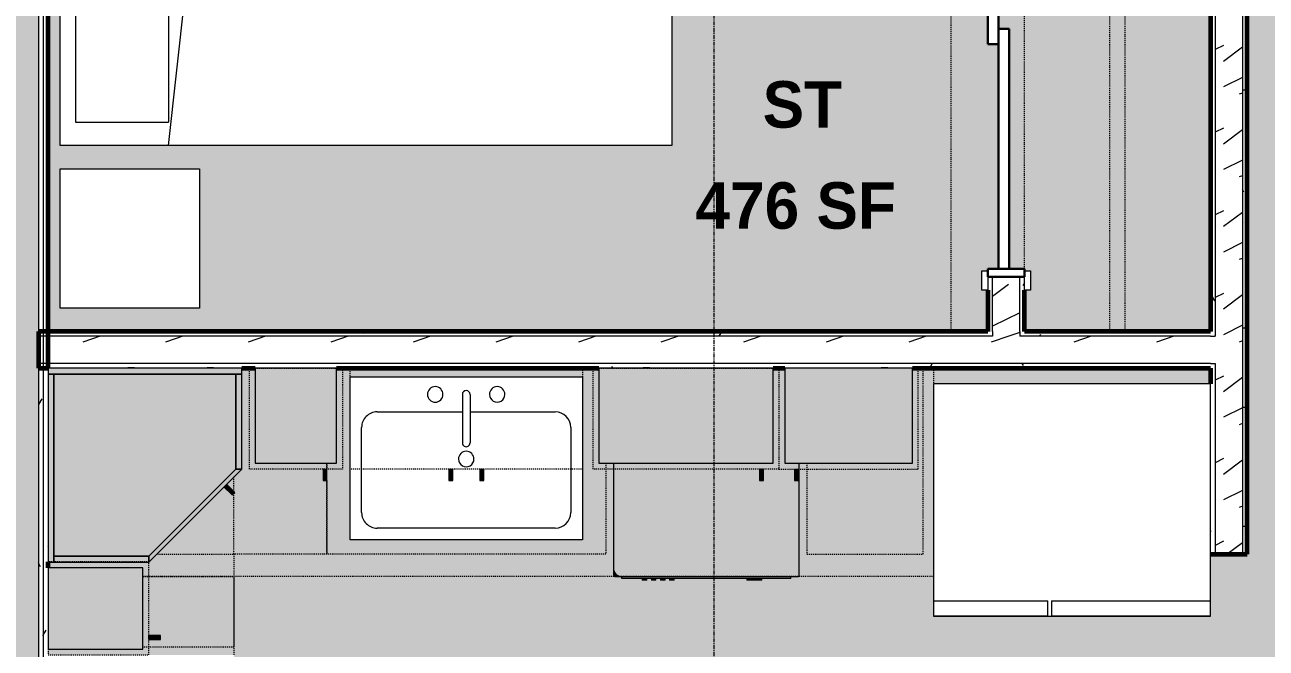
# Model space of a CAD drawing. Header units: inches. Extents: x -4105 to -1989, y 10980 to 12341.
# Drawn here: x -2916.3 to -2756, y 11412.1 to 11492.6 of the extents above; entities that cross this region are included whole.
import ezdxf

# ---------------------------------------------------------------- set-up
doc = ezdxf.new("R2010")
doc.units = ezdxf.units.IN
doc.header["$MEASUREMENT"] = 0
doc.linetypes.add('Dash', pattern=[0.25, 0.125, -0.125])
doc.linetypes.add('Grid Line 1_2_', pattern=[0.875, 0.5, -0.125, 0.125, -0.125])
for name, color, linetype, lineweight in [('0-1', 7, 'Continuous', 5), ('0-2', 250, 'Continuous', 18), ('A-AREA-IDEN', 2, 'Continuous', 9), ('A-AREA-PATT-3', 7, 'Continuous', 9), ('A-DOOR-1', 31, 'Continuous', 9), ('A-DOOR-2', 31, 'Continuous', 30), ('A-DOOR-FRAM', 31, 'Continuous', 30), ('A-WALL', 113, 'Continuous', 18), ('A-WALL-1', 113, 'Continuous', 60), ('A-WALL-PATT-1', 111, 'Continuous', 9), ('I-FURN', 30, 'Continuous', 9), ('I-FURN-HDLN', 30, 'Dash', 9), ('I-WALL-2', 2, 'Continuous', 60), ('P-SANR-FIXT', 6, 'Continuous', 9), ('Q-CASE', 31, 'Continuous', 9), ('Q-CASE-2', 31, 'Dash', 9), ('Q-CASE-HDLN', 31, 'Dash', 9), ('Q-SPCQ', 91, 'Continuous', 9), ('S-GRID-1', 1, 'Grid Line 1_2_', 9)]:
    doc.layers.add(name, color=color, linetype=linetype, lineweight=lineweight)
doc.styles.add('Century Gothic_B_1', font='GOTHICB.TTF', dxfattribs={"height": 6})
pattern_1 = [(0, (0, 0), (20.48, 5.12), [0.845, -14.515, 0.845, -14.515, -81.92]), (0, (0, 0), (20.48, 5.12), [-30.72, 0.845, -29.875, 0.845, -14.515, -35.84]), (0, (0, 0), (20.48, 5.12), [-76.8, 0.845, -9.395, 0.845, -24.755]), (120, (7.68, 2.56), (-14.67405, 15.1762003), [0.845, -14.515, 0.845, -14.515, -81.92]), (120, (7.68, 2.56), (-14.67405, 15.1762003), [-30.72, 0.845, -29.875, 0.845, -14.515, -35.84]), (120, (7.68, 2.56), (-14.67405, 15.1762003), [-76.8, 0.845, -9.395, 0.845, -24.755]), (240, (10.24, 12.8), (-5.80595, -20.2962003), [0.845, -14.515, 0.845, -14.515, -81.92]), (240, (10.24, 12.8), (-5.80595, -20.2962003), [-30.72, 0.845, -29.875, 0.845, -14.515, -35.84]), (240, (10.24, 12.8), (-5.80595, -20.2962003), [-76.8, 0.845, -9.395, 0.845, -24.755])]
pattern_2 = [(216.87, (4.265, 10.662), (31.9871619, 21.32545714), [5.331, -47.981]), (206.565, (10.662, 7.464), (-10.662476, -10.6620098), [11.921, -11.921]), (198.435, (10.662, 2.132), (-21.32449365, -10.6625869), [6.744, -26.974])]

# ---------------------------------------------------------------- blocks, each defined once
blk = doc.blocks.new('FOLDING_SLIDING CLOSET - 60_ x 80_-1494136-ENLARGED FLOOR PLAN - 1ST FLOOR PLAN - EAST')
at = {"layer": 'A-DOOR-1'}
for p, q in [((-32.75, 3.25), (-30.25, 3.25)), ((-32.75, 2.5), (-32.75, 3.25)), ((-30.25, 3.25), (-30.25, 2.5)), ((30.25, 3.25), (32.75, 3.25)), ((30.25, 2.5), (30.25, 3.25)), ((32.75, 3.25), (32.75, 2.5)), ((-30.25, 2.5), (-32.75, 2.5)), ((32.75, 2.5), (30.25, 2.5)), ((-32.75, -2.25), (-30.25, -2.25)), ((-32.75, -3), (-32.75, -2.25)), ((-30.25, -3), (-32.75, -3)), ((-30.25, -2.25), (-30.25, -3)), ((30.25, -2.25), (32.75, -2.25)), ((30.25, -3), (30.25, -2.25)), ((32.75, -3), (30.25, -3)), ((32.75, -2.25), (32.75, -3))]:
    blk.add_line(p, q, dxfattribs=at)
at = {"layer": 'A-DOOR-2'}
for p, q in [((-1, 0.5), (30, 0.5)), ((-1, -0.88), (-1, 0.5)), ((30, 0.5), (30, -0.88)), ((-30, -0.88), (1, -0.88)), ((-30, -2.25), (-30, -0.88)), ((30, -0.88), (-1, -0.88)), ((1, -0.88), (1, -2.25)), ((1, -2.25), (-30, -2.25))]:
    blk.add_line(p, q, dxfattribs=at)
at = {"layer": 'A-DOOR-FRAM'}
for p, q in [((-31, 2.5), (-30, 2.5)), ((-31, -2.25), (-31, 2.5)), ((-30, 2.5), (-30, -2.25)), ((30, 2.5), (31, 2.5)), ((30, -2.25), (30, 2.5)), ((31, 2.5), (31, -2.25)), ((-30, -2.25), (-31, -2.25)), ((31, -2.25), (30, -2.25))]:
    blk.add_line(p, q, dxfattribs=at)
blk = doc.blocks.new('Refrigerator_-_Side-by-Side_6047 - 36_ X 30_-V2-ENLARGED FLOOR PLAN - 1ST FLOOR PLAN - EAST')
at = {"layer": 'Q-SPCQ'}
for p, q in [((17.87, 14.42), (-17.88, 14.42)), ((-17.88, 14.42), (-17.88, -15.58)), ((17.87, -15.58), (17.87, 14.42)), ((-17.88, -13.58), (-3.13, -13.58)), ((-17.88, -13.58), (-17.88, -15.58)), ((-3.13, -15.58), (-3.13, -13.58)), ((-2.63, -13.58), (17.87, -13.58)), ((-2.63, -13.58), (-2.63, -15.58)), ((17.87, -15.58), (17.87, -13.58)), ((-17.88, -15.58), (17.87, -15.58)), ((-3.13, -15.58), (-17.88, -15.58)), ((17.87, -15.58), (-2.63, -15.58))]:
    blk.add_line(p, q, dxfattribs=at)
blk = doc.blocks.new('OD_CW_Closet - OD_CW_Closet-1868364-ENLARGED FLOOR PLAN - 1ST FLOOR PLAN - EAST')
at = {"layer": 'Q-CASE-HDLN'}
for p, q in [((0.74, -24), (0.74, 0)), ((0.74, 0), (6.05, 0)), ((8.8, 0), (68.8, 0)), ((71.55, 0), (76.64, 0)), ((76.64, 0), (76.64, -24)), ((0.74, -11), (76.64, -11)), ((0.74, -13), (76.64, -13)), ((76.64, -24), (0.74, -24))]:
    blk.add_line(p, q, dxfattribs=at)
blk = doc.blocks.new('Bed-Standard - Queen 60_ x 79_-1433484-ENLARGED FLOOR PLAN - 1ST FLOOR PLAN - EAST')
at = {"layer": 'I-FURN'}
for p, q in [((-19.31, 41.3), (40.69, 41.3)), ((-19.31, -37.7), (-19.31, 41.3)), ((40.69, 41.3), (40.69, -37.7)), ((40.69, -23.7), (-19.31, -17.13)), ((-16.31, -23.7), (37.69, -23.7)), ((-16.31, -35.7), (-16.31, -23.7)), ((37.69, -35.7), (37.69, -23.7)), ((-16.31, -35.7), (37.69, -35.7)), ((40.69, -37.7), (-19.31, -37.7))]:
    blk.add_line(p, q, dxfattribs=at)
at = {"layer": 'I-FURN-HDLN'}
for p, q in [((-55.31, 77.3), (64.69, 77.3)), ((-55.31, -37.7), (-55.31, 77.3))]:
    blk.add_line(p, q, dxfattribs=at)
blk = doc.blocks.new('Table-Night Stand - 18_ x 18_ x 24_-1372838-ENLARGED FLOOR PLAN - 1ST FLOOR PLAN - EAST')
at = {"layer": 'I-FURN'}
for p, q in [((0.15, 0), (18.15, 0)), ((0.15, -18), (0.15, 0)), ((18.15, 0), (18.15, -18)), ((18.15, -18), (0.15, -18))]:
    blk.add_line(p, q, dxfattribs=at)
blk = doc.blocks.new('OD_CW_Countertop - OD_CW_Countertop-2217102-ENLARGED FLOOR PLAN - 1ST FLOOR PLAN - EAST')
at = {"layer": 'Q-CASE-HDLN'}
for p, q in [((0.74, 2.88), (102.83, 2.88)), ((0.74, -24), (0.74, -22))]:
    blk.add_line(p, q, dxfattribs=at)
blk = doc.blocks.new('Sink Kitchen-Single - 30_ x 21_-1372827-ENLARGED FLOOR PLAN - 1ST FLOOR PLAN - EAST')
at = {"layer": 'P-SANR-FIXT'}
for p, q in [((-14.38, 10.41), (15.62, 10.41)), ((-14.38, -10.59), (-14.38, 10.41)), ((15.62, 10.41), (15.62, -10.59)), ((-10.88, 8.91), (12.12, 8.91)), ((-12.88, -4.09), (-12.88, 6.91)), ((14.12, 6.91), (14.12, -4.09)), ((0.12, -8.34), (0.12, -2.09)), ((1.12, -8.34), (1.12, -2.09)), ((0.12, -6.09), (-10.88, -6.09)), ((12.12, -6.09), (1.12, -6.09)), ((15.62, -10.59), (-14.38, -10.59))]:
    blk.add_line(p, q, dxfattribs=at)
for centre, radius, start, end in [((-10.88, 6.91), 2, 90, 180), ((12.12, 6.91), 2, 360, 90), ((0.62, 0), 1, 360, 180), ((0.62, 0), 1, 180, 0), ((0.62, -2.09), 0.5, 360, 180), ((-10.88, -4.09), 2, 180, 270), ((12.12, -4.09), 2, 270, 0), ((-3.38, -8.34), 1, 360, 180), ((4.62, -8.34), 1, 0, 180), ((-3.38, -8.34), 1, 180, 0), ((0.62, -8.34), 0.5, 180, 0), ((4.62, -8.34), 1, 180, 0)]:
    blk.add_arc(centre, radius, start, end, dxfattribs=at)
blk = doc.blocks.new('Dishwasher_15404 - 34_ counter-V44-ENLARGED FLOOR PLAN - 1ST FLOOR PLAN - EAST')
at = {"layer": 'Q-SPCQ'}
h = blk.add_hatch(color=256, dxfattribs=at)
h.paths.add_polyline_path([(26.87, -0.2), (26.87, -0.15), (26.82, -0.06), (26.68, 0), (12.25, 0), (12.25, -1.88), (0, -1.88), (0, -3.38), (12.25, -3.38), (12.25, -24), (25.8, -24), (26.08, -23.96), (26.39, -23.82), (26.56, -23.69), (26.73, -23.46), (26.84, -23.21), (26.87, -22.91), (26.87, -0.92)], flags=0)
h.paths.add_polyline_path([(14.5, -0.63), (13, -0.63), (13, -0.14), (14.5, -0.14)], flags=0)
h.paths.add_polyline_path([(14.5, -5.11), (13, -5.11), (13, -4.63), (14.5, -4.63)], flags=0)
for points in [[(27.12, -16.19), (27.12, -1.09), (26.87, -1.09), (26.87, -22.91), (27.12, -22.91)], [(27.37, -5.55), (27.37, -4.82), (27.12, -4.82), (27.12, -5.81), (27.37, -5.81)], [(27.37, -5.81), (27.12, -5.81), (27.12, -6.79), (27.37, -6.79), (27.37, -6.06)], [(27.37, -16.74), (27.37, -16.15), (27.12, -16.15), (27.12, -16.74)], [(27.37, -17.33), (27.12, -17.33), (27.12, -17.92), (27.37, -17.92)], [(27.37, -19.1), (27.37, -18.51), (27.12, -18.51), (27.12, -19.1)], [(27.37, -20.28), (27.37, -19.69), (27.12, -19.69), (27.12, -20.28)], [(26.87, -23.71), (26.87, -22.93), (26.84, -23.21), (26.68, -23.53), (26.56, -23.69), (26.3, -23.87), (26.08, -23.96), (25.8, -24), (26.68, -24), (26.82, -23.94), (26.87, -23.8)]]:
    blk.add_hatch(color=256, dxfattribs=at).paths.add_polyline_path(points, flags=0)
for p, q in [((26.68, 0), (12.25, 0)), ((26.87, -22.93), (26.87, -0.2)), ((27.12, -1.09), (26.87, -1.09)), ((27.12, -1.09), (27.12, -22.91)), ((27.37, -4.82), (27.12, -4.82)), ((27.37, -4.82), (27.37, -5.81)), ((27.37, -5.81), (27.37, -6.79)), ((27.12, -6.79), (27.37, -6.79)), ((27.37, -16.15), (27.12, -16.15)), ((27.12, -16.74), (27.37, -16.74)), ((27.37, -17.33), (27.12, -17.33)), ((27.37, -16.15), (27.37, -16.74)), ((27.37, -17.33), (27.37, -17.92)), ((27.12, -17.92), (27.37, -17.92)), ((27.37, -18.51), (27.12, -18.51)), ((27.12, -19.1), (27.37, -19.1)), ((27.37, -18.51), (27.37, -19.1)), ((27.37, -19.69), (27.12, -19.69)), ((27.12, -20.28), (27.37, -20.28)), ((27.37, -19.69), (27.37, -20.28)), ((12.25, -24), (25.8, -24)), ((25.8, -24), (26.68, -24)), ((27.12, -22.91), (26.87, -22.91)), ((26.87, -23.8), (26.87, -22.93))]:
    blk.add_line(p, q, dxfattribs=at)
for centre, radius, start, end in [((26.68, -0.2), 0.197, 360, 90), ((26.68, -0.2), 0.197, 15, 75), ((25.8, -22.93), 1.07, 270, 0), ((26.68, -23.8), 0.197, 270, 0)]:
    blk.add_arc(centre, radius, start, end, dxfattribs=at)
blk = doc.blocks.new('OD_CW_Countertop - OD_CW_Countertop-2218266-ENLARGED FLOOR PLAN - 1ST FLOOR PLAN - EAST')
at = {"layer": 'Q-CASE-HDLN'}
for p, q in [((0.74, -11.75), (0.74, 0)), ((0.74, 0), (10.86, 0)), ((34.86, 0), (99.63, 0))]:
    blk.add_line(p, q, dxfattribs=at)
blk = doc.blocks.new('300 Series Wall Hung Cabinet_302 - 30_-2218432-ENLARGED FLOOR PLAN - 1ST FLOOR PLAN - EAST')
at = {"layer": 'Q-CASE'}
for points in [[(-2.25, 16.87), (-2.25, 15.38), (-1.76, 15.38), (-1.76, 16.87)], [(1.75, 16.87), (1.75, 15.38), (2.24, 15.38), (2.24, 16.87)]]:
    blk.add_hatch(color=256, dxfattribs=at).paths.add_polyline_path(points, flags=0)
for p, q in [((-1.76, 16.87), (-2.25, 16.87)), ((-2.25, 16.87), (-2.25, 15.38)), ((-1.76, 15.38), (-1.76, 16.87)), ((2.24, 16.87), (1.75, 16.87)), ((1.75, 16.87), (1.75, 15.38)), ((2.24, 15.38), (2.24, 16.87)), ((-1.76, 15.38), (-2.25, 15.38)), ((2.24, 15.38), (1.75, 15.38))]:
    blk.add_line(p, q, dxfattribs=at)
at = {"layer": 'Q-CASE-2'}
for p, q in [((-15, 2.37), (-15, 15.38)), ((-15, 15.38), (15, 15.38)), ((15, 15.38), (15, 2.37)), ((15, 2.37), (-15, 2.37))]:
    blk.add_line(p, q, dxfattribs=at)
blk = doc.blocks.new('Base Cabinet-Single Door - 12_-2208689-ENLARGED FLOOR PLAN - 1ST FLOOR PLAN - EAST')
at = {"layer": 'Q-CASE-2'}
for p, q in [((6.74, -12.25), (6.74, -13)), ((-5.26, -15.91), (-5.26, -14)), ((6.74, -14.5), (6.74, -24)), ((-5.26, -24), (-5.26, -16.12)), ((6.74, -24), (-5.26, -24))]:
    blk.add_line(p, q, dxfattribs=at)
blk = doc.blocks.new('Base Cabinet-Single Door - 12_-V45-ENLARGED FLOOR PLAN - 1ST FLOOR PLAN - EAST')
at = {"layer": 'Q-CASE-2'}
for p, q in [((-5.26, -24), (-5.26, -12.25)), ((6.74, -14), (6.74, -24)), ((6.74, -24), (-5.26, -24))]:
    blk.add_line(p, q, dxfattribs=at)
blk = doc.blocks.new('Base Cabinet-Double Door _ 1 Drawer - 36_-V46-ENLARGED FLOOR PLAN - 1ST FLOOR PLAN - EAST')
at = {"layer": 'Q-CASE-2'}
for p, q in [((-17.26, -13), (-17.26, -12.25)), ((18.74, -12.25), (18.74, -24)), ((-17.26, -24), (-17.26, -14.5)), ((18.74, -24), (-17.26, -24))]:
    blk.add_line(p, q, dxfattribs=at)
blk = doc.blocks.new('300 Series Wall Hung Cabinet_301 - 24_-2172111-ENLARGED FLOOR PLAN - 1ST FLOOR PLAN - EAST')
at = {"layer": 'Q-CASE'}
for points in [[(-9.51, 15.38), (-9.51, 16.87), (-10, 16.87), (-10, 15.38)], [(11.25, 2.37), (11.25, 14.63), (-11.25, 14.63), (-11.25, 2.37)]]:
    blk.add_hatch(color=256, dxfattribs=at).paths.add_polyline_path(points, flags=0)
for p, q in [((-9.51, 16.87), (-10, 16.87)), ((-10, 16.87), (-10, 15.38)), ((-9.51, 15.38), (-9.51, 16.87)), ((11.25, 14.63), (-11.25, 14.63)), ((-11.25, 14.63), (-11.25, 2.37)), ((-9.51, 15.38), (-10, 15.38)), ((11.25, 2.37), (11.25, 14.63)), ((-11.25, 2.37), (11.25, 2.37))]:
    blk.add_line(p, q, dxfattribs=at)
at = {"layer": 'Q-CASE-2'}
for p, q in [((-12, 2.37), (-12, 15.38)), ((-12, 15.38), (12, 15.38)), ((12, 15.38), (12, 2.37)), ((12, 2.37), (-12, 2.37))]:
    blk.add_line(p, q, dxfattribs=at)
blk = doc.blocks.new('300 Series Wall Hung Cabinet_301 - 18_-2171968-ENLARGED FLOOR PLAN - 1ST FLOOR PLAN - EAST')
at = {"layer": 'Q-CASE'}
for points in [[(6.94, -2.38), (-8.25, -2.38), (-8.25, -14.63), (8.25, -14.63), (8.25, -2.38)], [(-7, -15.38), (-7, -16.87), (-6.51, -16.87), (-6.51, -15.38)]]:
    blk.add_hatch(color=256, dxfattribs=at).paths.add_polyline_path(points, flags=0)
for p, q in [((8.25, -2.38), (-8.25, -2.38)), ((-8.25, -2.38), (-8.25, -14.63)), ((8.25, -14.63), (8.25, -2.38)), ((-8.25, -14.63), (8.25, -14.63)), ((-7, -15.38), (-6.51, -15.38)), ((-7, -15.38), (-7, -16.87)), ((-6.51, -16.87), (-6.51, -15.38)), ((-7, -16.87), (-6.51, -16.87))]:
    blk.add_line(p, q, dxfattribs=at)
at = {"layer": 'Q-CASE-2'}
for p, q in [((9, -2.38), (-9, -2.38)), ((-9, -2.38), (-9, -15.38)), ((9, -15.38), (9, -2.38)), ((-9, -15.38), (9, -15.38))]:
    blk.add_line(p, q, dxfattribs=at)
blk = doc.blocks.new('300 Series Wall Hung Cabinet_301 - 12_-2218475-ENLARGED FLOOR PLAN - 1ST FLOOR PLAN - EAST')
at = {"layer": 'Q-CASE'}
for points in [[(-4, 16.87), (-4, 15.38), (-3.51, 15.38), (-3.51, 16.87)], [(-5.25, 14.63), (-5.25, 2.37), (5.25, 2.37), (5.25, 14.63), (1.01, 14.63)]]:
    blk.add_hatch(color=256, dxfattribs=at).paths.add_polyline_path(points, flags=0)
for p, q in [((-3.51, 16.87), (-4, 16.87)), ((-4, 16.87), (-4, 15.38)), ((-3.51, 15.38), (-3.51, 16.87)), ((5.25, 14.63), (-5.25, 14.63)), ((-5.25, 14.63), (-5.25, 2.37)), ((-3.51, 15.38), (-4, 15.38)), ((5.25, 2.37), (5.25, 14.63)), ((-5.25, 2.37), (5.25, 2.37))]:
    blk.add_line(p, q, dxfattribs=at)
at = {"layer": 'Q-CASE-2'}
for p, q in [((-6, 2.37), (-6, 15.38)), ((-6, 15.38), (6, 15.38)), ((6, 15.38), (6, 2.37)), ((6, 2.37), (-6, 2.37))]:
    blk.add_line(p, q, dxfattribs=at)
blk = doc.blocks.new('308 - 308-2215426-ENLARGED FLOOR PLAN - 1ST FLOOR PLAN - EAST')
at = {"layer": 'Q-CASE'}
for points in [[(0, 27.38), (-12, 15.38), (-11.25, 15.38), (0, 26.63)], [(8.52, 27.38), (0, 27.38), (0, 26.63), (12.25, 26.63), (12.25, 27.38)], [(13, 27.38), (12.25, 27.38), (12.25, 3.12), (13, 3.12), (13, 26.63)], [(8.52, 26.63), (0, 26.63), (-11.25, 15.38), (-11.25, 3.12), (12.25, 3.12), (12.25, 26.63)], [(-10.76, 18.73), (-11.11, 18.39), (-10.05, 17.33), (-9.7, 17.67)], [(-11.25, 15.38), (-12, 15.38), (-12, 3.12), (-11.25, 3.12)], [(-12, 3.12), (-12, 2.37), (13, 2.37), (13, 3.12), (-11.25, 3.12)]]:
    blk.add_hatch(color=256, dxfattribs=at).paths.add_polyline_path(points, flags=0)
for p, q in [((0, 27.38), (-12, 15.38)), ((0, 26.63), (0, 27.38)), ((0, 27.38), (0, 26.63)), ((12.25, 27.38), (0, 27.38)), ((12.25, 26.63), (12.25, 27.38)), ((13, 27.38), (12.25, 27.38)), ((12.25, 27.38), (12.25, 3.12)), ((13, 3.12), (13, 27.38)), ((0, 26.63), (-11.25, 15.38)), ((-11.25, 15.38), (0, 26.63)), ((12.25, 26.63), (0, 26.63)), ((0, 26.63), (12.25, 26.63)), ((12.25, 3.12), (12.25, 26.63)), ((-10.76, 18.73), (-11.11, 18.39)), ((-11.11, 18.39), (-10.05, 17.33)), ((-9.7, 17.67), (-10.76, 18.73)), ((-12, 15.38), (-11.25, 15.38)), ((-12, 15.38), (-12, 3.12)), ((-11.25, 15.38), (-12, 15.38)), ((-11.25, 15.38), (-11.25, 3.12)), ((-11.25, 3.12), (-11.25, 15.38)), ((-12, 3.12), (-11.25, 3.12)), ((13, 3.12), (-12, 3.12)), ((-12, 3.12), (-12, 2.37)), ((-12, 2.37), (13, 2.37)), ((-11.25, 3.12), (12.25, 3.12)), ((12.25, 3.12), (13, 3.12)), ((13, 2.37), (13, 3.12))]:
    blk.add_line(p, q, dxfattribs=at)
blk = doc.blocks.new('300 Series Wall Hung Cabinet_301 - 12_-2216986-ENLARGED FLOOR PLAN - 1ST FLOOR PLAN - EAST')
at = {"layer": 'Q-CASE'}
for points in [[(-5.25, -4.66), (-5.25, -12.44), (5.25, -12.44), (5.25, -0.19), (-5.25, -0.19)], [(-4, -14.69), (-3.51, -14.69), (-3.51, -13.19), (-4, -13.19)]]:
    blk.add_hatch(color=256, dxfattribs=at).paths.add_polyline_path(points, flags=0)
for p, q in [((5.25, -0.19), (-5.25, -0.19)), ((-5.25, -0.19), (-5.25, -12.44)), ((5.25, -12.44), (5.25, -0.19)), ((-5.25, -12.44), (5.25, -12.44)), ((-4, -13.19), (-3.51, -13.19)), ((-4, -13.19), (-4, -14.69)), ((-3.51, -14.69), (-3.51, -13.19)), ((-4, -14.69), (-3.51, -14.69))]:
    blk.add_line(p, q, dxfattribs=at)
at = {"layer": 'Q-CASE-2'}
for p, q in [((6, -0.19), (-6, -0.19)), ((-6, -0.19), (-6, -13.19)), ((6, -13.19), (6, -0.19)), ((-6, -13.19), (6, -13.19))]:
    blk.add_line(p, q, dxfattribs=at)
blk = doc.blocks.new('Base Cabinet-Single Door _ Drawer - 15_-2213367-ENLARGED FLOOR PLAN - 1ST FLOOR PLAN - EAST')
at = {"layer": 'Q-CASE-2'}
for p, q in [((-6.76, 24), (-6.76, 0)), ((8.24, 24), (-6.76, 24)), ((8.24, 12.25), (8.24, 24))]:
    blk.add_line(p, q, dxfattribs=at)
blk = doc.blocks.new('CTR - 1st Phase - Unit Layouts_rvt-1-ENLARGED FLOOR PLAN - 1ST FLOOR PLAN - EAST')
at = {"layer": 'A-WALL-PATT-1'}
h = blk.add_hatch(dxfattribs=at)
h.set_pattern_fill('FP_2', color=256, style=0, pattern_type=2)
h.set_pattern_definition(pattern_2)
h.paths.add_polyline_path([(-2791.36, 11452.36), (-2787.86, 11452.36), (-2787.86, 11460.05), (-2791.36, 11460.05), (-2791.36, 11452.99)], flags=0)
h.paths.add_polyline_path([(-2791.36, 11522.05), (-2787.86, 11522.05), (-2787.86, 11533.02), (-2791.36, 11533.02)], flags=0)
h = blk.add_hatch(dxfattribs=at)
h.set_pattern_fill('FP_2', color=256, style=0, pattern_type=2)
h.set_pattern_definition(pattern_2)
h.paths.add_polyline_path([(-2759.11, 11424.24), (-2759.11, 11533.02), (-2762.61, 11533.02), (-2762.61, 11424.24)], flags=0)
h = blk.add_hatch(dxfattribs=at)
h.set_pattern_fill('FP_1', color=256, style=0, pattern_type=2)
h.set_pattern_definition(pattern_1)
h.paths.add_polyline_path([(-2758.48, 11424.24), (-2758.48, 11533.64), (-2759.11, 11533.64), (-2759.11, 11424.24)], flags=0)
h = blk.add_hatch(dxfattribs=at)
h.set_pattern_fill('FP_1', color=256, style=0, pattern_type=2)
h.set_pattern_definition(pattern_1)
h.paths.add_polyline_path([(-2787.86, 11452.99), (-2787.23, 11452.99), (-2787.23, 11460.05), (-2787.86, 11460.05), (-2787.86, 11453.01)], flags=0)
h.paths.add_polyline_path([(-2787.86, 11522.05), (-2787.23, 11522.05), (-2787.23, 11529.52), (-2787.86, 11529.52), (-2787.86, 11523.8)], flags=0)
h = blk.add_hatch(dxfattribs=at)
h.set_pattern_fill('FP_1', color=256, style=0, pattern_type=2)
h.set_pattern_definition(pattern_1)
h.paths.add_polyline_path([(-2762.61, 11424.24), (-2762.61, 11448.86), (-2763.23, 11448.86), (-2763.23, 11424.24)], flags=0)
h.paths.add_polyline_path([(-2762.61, 11452.36), (-2762.61, 11529.52), (-2763.23, 11529.52), (-2763.23, 11452.36), (-2763.11, 11452.36)], flags=0)
h = blk.add_hatch(dxfattribs=at)
h.set_pattern_fill('FP_1', color=256, style=0, pattern_type=2)
h.set_pattern_definition(pattern_1)
h.paths.add_polyline_path([(-2763.23, 11452.36), (-2763.23, 11452.99), (-2787.86, 11452.99), (-2787.86, 11452.36), (-2786.71, 11452.36)], flags=0)
h.paths.add_polyline_path([(-2913.32, 11452.36), (-2791.36, 11452.36), (-2791.36, 11452.99), (-2913.32, 11452.99), (-2913.32, 11452.37)], flags=0)
h = blk.add_hatch(dxfattribs=at)
h.set_pattern_fill('FP_2', color=256, style=0, pattern_type=2)
h.set_pattern_definition(pattern_2)
h.paths.add_polyline_path([(-2762.61, 11448.86), (-2762.61, 11452.36), (-2914.57, 11452.36), (-2914.57, 11448.86), (-2763.23, 11448.86)], flags=0)
h = blk.add_hatch(dxfattribs=at)
h.set_pattern_fill('FP_1', color=256, style=0, pattern_type=2)
h.set_pattern_definition(pattern_1)
h.paths.add_polyline_path([(-2786.71, 11448.24), (-2763.23, 11448.24), (-2763.23, 11448.86), (-2913.32, 11448.86), (-2913.32, 11448.24), (-2791.36, 11448.24)], flags=0)
at = {"layer": 'A-WALL'}
for p, q in [((-2759.11, 11533.02), (-2759.11, 11424.24)), ((-2762.61, 11529.52), (-2762.61, 11452.36)), ((-2791.36, 11452.99), (-2791.36, 11460.05)), ((-2787.86, 11452.99), (-2787.86, 11460.05)), ((-2791.36, 11452.99), (-2791.36, 11452.36)), ((-2787.86, 11452.99), (-2787.86, 11452.36)), ((-2791.36, 11452.36), (-2914.57, 11452.36)), ((-2763.23, 11452.36), (-2787.86, 11452.36)), ((-2763.23, 11452.36), (-2762.61, 11452.36)), ((-2763.23, 11448.86), (-2914.57, 11448.86)), ((-2763.23, 11448.86), (-2762.61, 11448.86)), ((-2762.61, 11448.86), (-2762.61, 11424.24))]:
    blk.add_line(p, q, dxfattribs=at)
at = {"layer": 'A-WALL-1'}
for p, q in [((-2758.48, 11424.24), (-2758.48, 11533.64)), ((-2763.23, 11528.89), (-2763.23, 11452.99)), ((-2791.98, 11458.3), (-2791.98, 11452.99)), ((-2787.23, 11452.99), (-2787.23, 11458.3)), ((-2791.98, 11452.99), (-2914.57, 11452.99)), ((-2914.57, 11452.99), (-2914.57, 11448.24)), ((-2763.23, 11452.99), (-2787.23, 11452.99)), ((-2914.57, 11448.24), (-2913.32, 11448.24)), ((-2888.32, 11448.24), (-2886.57, 11448.24)), ((-2876.07, 11448.24), (-2842.2, 11448.24)), ((-2819.7, 11448.24), (-2818.2, 11448.24)), ((-2801.7, 11448.24), (-2763.23, 11448.24)), ((-2763.23, 11448.24), (-2763.23, 11446.24)), ((-2763.23, 11424.24), (-2758.48, 11424.24))]:
    blk.add_line(p, q, dxfattribs=at)
at = {"layer": '0-2'}
for name, p, rotation in [('Bed-Standard - Queen 60_ x 79_-1433484-ENLARGED FLOOR PLAN - 1ST FLOOR PLAN - EAST', (-2874.07, 11517.68), 269.9999999999968), ('OD_CW_Closet - OD_CW_Closet-1868364-ENLARGED FLOOR PLAN - 1ST FLOOR PLAN - EAST', (-2787.23, 11452.25), 89.99999999999125), ('FOLDING_SLIDING CLOSET - 60_ x 80_-1494136-ENLARGED FLOOR PLAN - 1ST FLOOR PLAN - EAST', (-2789.73, 11491.05), 269.9999999999831), ('Table-Night Stand - 18_ x 18_ x 24_-1372838-ENLARGED FLOOR PLAN - 1ST FLOOR PLAN - EAST', (-2893.77, 11474.14), 270.0000000000012), ('308 - 308-2215426-ENLARGED FLOOR PLAN - 1ST FLOOR PLAN - EAST', (-2900.32, 11450.61), 180), ('OD_CW_Countertop - OD_CW_Countertop-2217102-ENLARGED FLOOR PLAN - 1ST FLOOR PLAN - EAST', (-2798.25, 11424.24), 180), ('300 Series Wall Hung Cabinet_301 - 12_-2218475-ENLARGED FLOOR PLAN - 1ST FLOOR PLAN - EAST', (-2881.32, 11450.61), 180), ('300 Series Wall Hung Cabinet_302 - 30_-2218432-ENLARGED FLOOR PLAN - 1ST FLOOR PLAN - EAST', (-2859.32, 11450.61), 180), ('300 Series Wall Hung Cabinet_301 - 24_-2172111-ENLARGED FLOOR PLAN - 1ST FLOOR PLAN - EAST', (-2830.95, 11450.61), 180), ('Dishwasher_15404 - 34_ counter-V44-ENLARGED FLOOR PLAN - 1ST FLOOR PLAN - EAST', (-2816.32, 11448.24), 269.9999999999702), ('Base Cabinet-Single Door _ Drawer - 15_-2213367-ENLARGED FLOOR PLAN - 1ST FLOOR PLAN - EAST', (-2807.09, 11448.24), 180), ('Sink Kitchen-Single - 30_ x 21_-1372827-ENLARGED FLOOR PLAN - 1ST FLOOR PLAN - EAST', (-2858.71, 11436.52), 180), ('Base Cabinet-Single Door - 12_-V45-ENLARGED FLOOR PLAN - 1ST FLOOR PLAN - EAST', (-2913.32, 11417.5), 89.99999999996591), ('300 Series Wall Hung Cabinet_301 - 12_-2216986-ENLARGED FLOOR PLAN - 1ST FLOOR PLAN - EAST', (-2913.51, 11417.24), 89.99999999997674), ('OD_CW_Countertop - OD_CW_Countertop-2218266-ENLARGED FLOOR PLAN - 1ST FLOOR PLAN - EAST', (-2889.32, 11422.1), 269.999999999971)]:
    blk.add_blockref(name, p, dxfattribs=dict(at, rotation=rotation))
for name, p in [('300 Series Wall Hung Cabinet_301 - 18_-2171968-ENLARGED FLOOR PLAN - 1ST FLOOR PLAN - EAST', (-2809.95, 11450.61)), ('Refrigerator_-_Side-by-Side_6047 - 36_ X 30_-V2-ENLARGED FLOOR PLAN - 1ST FLOOR PLAN - EAST', (-2781.11, 11431.82)), ('Base Cabinet-Single Door - 12_-2208689-ENLARGED FLOOR PLAN - 1ST FLOOR PLAN - EAST', (-2884.06, 11448.24)), ('Base Cabinet-Double Door _ 1 Drawer - 36_-V46-ENLARGED FLOOR PLAN - 1ST FLOOR PLAN - EAST', (-2860.06, 11448.24))]:
    blk.add_blockref(name, p, dxfattribs=at)
blk = doc.blocks.new('CTR - 1st Phase - Shell_rvt-1-ENLARGED FLOOR PLAN - 1ST FLOOR PLAN - EAST')
at = {"layer": 'S-GRID-1'}
blk.add_line((-2827.32, 10979.75), (-2827.32, 12308.75), dxfattribs=at)

msp = doc.modelspace()

# ---------------------------------------------------------------- block references
at = {"layer": '0-1'}
msp.add_blockref('CTR - 1st Phase - Unit Layouts_rvt-1-ENLARGED FLOOR PLAN - 1ST FLOOR PLAN - EAST', (0, 0), dxfattribs=at)

# ---------------------------------------------------------------- next in the draw order: hatches: boundary and pattern name
at = {"layer": 'A-AREA-PATT-3'}
h = msp.add_hatch(color=256, dxfattribs=at)
h.paths.add_polyline_path([(-2718.9112, 11285.9144), (-2717.7237, 11285.9144), (-2717.7237, 11313.3144), (-2718.702, 11313.3144), (-2718.702, 11318.0644), (-2717.7237, 11318.0644), (-2717.7237, 11622.3894), (-2718.7237, 11622.3894), (-2718.7237, 11623.3894), (-2720.7237, 11623.3894), (-2720.7237, 11625.3269), (-2721.3487, 11625.3269), (-2721.3487, 11625.3894), (-2756.0987, 11625.3894), (-2756.0987, 11625.3269), (-2756.7237, 11625.3269), (-2756.7237, 11623.3894), (-2758.7237, 11623.3894), (-2758.7237, 11622.3894), (-2780.1737, 11622.3894), (-2780.1737, 11613.9894), (-2778.2258, 11613.9894), (-2778.2045, 11614.9894), (-2776.9758, 11614.9894), (-2776.9758, 11613.9894), (-2776.7026, 11613.9894), (-2776.7026, 11612.4894), (-2776.9758, 11612.4894), (-2776.9758, 11610.8852), (-2776.7258, 11610.8852), (-2776.7258, 11608.547), (-2776.5487, 11608.547), (-2776.5487, 11607.047), (-2776.7258, 11607.047), (-2776.7258, 11578.7234), (-2776.5487, 11578.7234), (-2776.5487, 11578.6719), (-2776.4758, 11578.6469), (-2776.4758, 11578.2969), (-2776.2258, 11578.2969), (-2776.2258, 11578.6204), (-2775.9758, 11578.6156), (-2775.9758, 11575.6098), (-2776.2258, 11575.6281), (-2776.2258, 11577.8139), (-2776.4758, 11577.7858), (-2776.4758, 11577.4389), (-2776.5487, 11577.4389), (-2776.5487, 11577.2234), (-2776.7258, 11577.2234), (-2776.7258, 11574.8852), (-2776.9758, 11574.8852), (-2776.9758, 11536.4894), (-2776.7026, 11536.4894), (-2776.7026, 11534.9894), (-2776.9758, 11534.9894), (-2776.9971, 11533.9894), (-2778.2258, 11533.9894), (-2778.2258, 11534.9894), (-2780.1737, 11534.9894), (-2780.1737, 11533.644), (-2758.4848, 11533.644), (-2758.4848, 11424.2394), (-2763.2348, 11424.2394), (-2763.2348, 11416.2394), (-2798.9848, 11416.2394), (-2798.9848, 11446.2394), (-2763.2348, 11446.2394), (-2763.2348, 11448.2394), (-2801.6987, 11448.2394), (-2801.6987, 11435.9894), (-2816.3237, 11435.9894), (-2816.3304, 11421.5103), (-2816.3814, 11421.4221), (-2816.5206, 11421.3644), (-2817.4167, 11421.3644), (-2817.4167, 11421.1144), (-2821.1478, 11421.1144), (-2821.1478, 11420.8644), (-2823.1163, 11420.8644), (-2823.1163, 11421.1144), (-2832.4738, 11421.1144), (-2832.4738, 11420.8644), (-2833.0643, 11420.8644), (-2833.0643, 11421.1144), (-2833.6549, 11421.1144), (-2833.6549, 11420.8644), (-2834.2454, 11420.8644), (-2834.2454, 11421.1144), (-2834.836, 11421.1144), (-2834.836, 11420.8644), (-2835.4265, 11420.8644), (-2835.4265, 11421.1144), (-2836.0171, 11421.1144), (-2836.0171, 11420.8644), (-2836.6076, 11420.8644), (-2836.6076, 11421.1144), (-2839.2308, 11421.1144), (-2839.2519, 11421.3644), (-2840.1801, 11421.3865), (-2840.2661, 11421.4221), (-2840.3237, 11421.5612), (-2840.3237, 11435.9894), (-2842.1987, 11435.9894), (-2842.1987, 11448.2394), (-2876.0737, 11448.2394), (-2876.0737, 11435.9894), (-2886.5737, 11435.9894), (-2886.5737, 11448.2394), (-2888.3237, 11448.2394), (-2888.3237, 11435.2394), (-2890.2765, 11433.2867), (-2889.2163, 11432.2265), (-2889.569, 11431.8885), (-2890.6218, 11432.9413), (-2900.3237, 11423.2394), (-2913.3237, 11423.2394), (-2913.3237, 11422.4894), (-2901.0737, 11422.4894), (-2901.0737, 11411.9894), (-2913.3237, 11411.9894), (-2913.3237, 11411.2394), (-2889.3237, 11411.2394), (-2889.3237, 11387.2394), (-2913.3237, 11387.2394), (-2913.3237, 11386.4894), (-2901.0737, 11386.4894), (-2901.0737, 11363.9894), (-2913.3237, 11363.9894), (-2913.3237, 11362.4894), (-2901.0737, 11362.4894), (-2901.0737, 11339.9894), (-2913.3237, 11339.9894), (-2913.3237, 11338.4894), (-2901.0737, 11338.4894), (-2901.0737, 11324.9894), (-2913.3237, 11324.9894), (-2913.3237, 11322.4769), (-2881.8223, 11322.4769), (-2881.8223, 11317.1019), (-2886.5723, 11317.1019), (-2886.5723, 11317.7269), (-2913.3237, 11317.7269), (-2913.3237, 11285.9144), (-2886.5723, 11285.9144), (-2886.5723, 11287.1019), (-2881.8223, 11287.1019), (-2881.8223, 11285.9144), (-2754.7495, 11285.9144), (-2754.7495, 11318.0644), (-2780.1487, 11318.0644), (-2780.1487, 11378.0644), (-2750.1487, 11378.0644), (-2750.1487, 11318.0644), (-2748.702, 11318.0644), (-2748.702, 11313.3144), (-2749.9995, 11313.3144), (-2749.9995, 11285.9144), (-2719.952, 11285.9144)], flags=0)
h.paths.add_polyline_path([(-2747.952, 11286.1644), (-2747.952, 11311.4144), (-2738.452, 11311.4144), (-2738.4434, 11311.9144), (-2737.952, 11311.9144), (-2737.952, 11311.4144), (-2721.702, 11311.4144), (-2721.6892, 11311.9144), (-2720.952, 11311.9144), (-2720.952, 11311.4144), (-2719.952, 11311.4144), (-2719.952, 11286.1644), (-2746.952, 11286.1644)], flags=0)
h.paths.add_polyline_path([(-2891.7825, 11289.1019), (-2911.7348, 11289.1019), (-2911.7348, 11314.1019), (-2885.7348, 11314.1019), (-2885.7348, 11289.1019), (-2886.5723, 11289.1019)], flags=0)
h.paths.add_polyline_path([(-2830.7927, 11296.6971), (-2830.7927, 11380.6971), (-2795.7927, 11380.6971), (-2795.7927, 11374.6971), (-2794.7927, 11374.6971), (-2794.7927, 11302.6971), (-2795.7927, 11302.6971), (-2795.7927, 11296.6971), (-2830.1112, 11296.6971)], flags=0)
h.paths.add_polyline_path([(-2734.1487, 11324.5541), (-2734.1487, 11325.2146), (-2734.1798, 11325.2414), (-2734.1798, 11325.7037), (-2734.1487, 11325.7037), (-2734.1487, 11340.8967), (-2734.1805, 11340.8967), (-2734.1805, 11341.8912), (-2734.1487, 11341.8912), (-2734.1487, 11342.5541), (-2730.1487, 11342.5541), (-2730.1487, 11378.5541), (-2734.1487, 11378.5541), (-2734.1487, 11379.217), (-2734.1805, 11379.217), (-2734.1798, 11380.2115), (-2734.1487, 11380.2115), (-2734.1487, 11395.4045), (-2734.1798, 11395.4045), (-2734.1798, 11395.8936), (-2734.1487, 11395.8936), (-2734.1487, 11396.5541), (-2718.0237, 11396.5541), (-2718.0237, 11324.5541), (-2730.1487, 11324.5541)], flags=0)
h.paths.add_polyline_path([(-2899.3233, 11336.751), (-2900.3237, 11336.751), (-2900.3237, 11337.2394), (-2898.8245, 11337.2394), (-2898.8245, 11336.751)], flags=0)
h.paths.add_polyline_path([(-2898.8245, 11360.751), (-2900.3237, 11360.751), (-2900.3237, 11361.2394), (-2898.8245, 11361.2394)], flags=0)
h.paths.add_polyline_path([(-2900.3237, 11384.751), (-2900.3237, 11385.2394), (-2898.8245, 11385.2394), (-2898.8245, 11384.751), (-2899.3233, 11384.751)], flags=0)
h.paths.add_polyline_path([(-2900.3237, 11413.2394), (-2900.3237, 11413.7278), (-2898.8245, 11413.7278), (-2898.8245, 11413.2394), (-2899.3233, 11413.2394)], flags=0)
h.paths.add_polyline_path([(-2869.2035, 11426.1144), (-2874.3237, 11426.1144), (-2874.3237, 11447.1144), (-2844.3237, 11447.1144), (-2844.3237, 11426.1144), (-2847.7782, 11426.1144)], flags=0)
h.paths.add_polyline_path([(-2877.3237, 11433.7401), (-2877.8122, 11433.7401), (-2877.8122, 11435.2394), (-2877.3237, 11435.2394), (-2877.3237, 11434.2389)], flags=0)
h.paths.add_polyline_path([(-2786.7081, 11452.9894), (-2763.2348, 11452.9894), (-2763.2348, 11528.894), (-2787.2348, 11528.894), (-2787.2348, 11523.8019), (-2786.4848, 11523.8019), (-2786.4848, 11521.3019), (-2787.2348, 11521.3019), (-2787.2348, 11521.0519), (-2790.6098, 11521.0519), (-2790.6098, 11492.0519), (-2789.2348, 11492.0519), (-2789.2348, 11461.0519), (-2787.2348, 11461.0519), (-2787.2348, 11460.8019), (-2786.4848, 11460.8019), (-2786.4848, 11458.3019), (-2787.2348, 11458.3019), (-2787.2348, 11452.9894)], flags=0)
h.paths.add_polyline_path([(-2823.239, 11452.9894), (-2791.9848, 11452.9894), (-2791.9848, 11458.3019), (-2792.7348, 11458.3019), (-2792.7348, 11460.8019), (-2791.9848, 11460.8019), (-2791.9848, 11461.0519), (-2790.6098, 11461.0519), (-2790.6098, 11490.0519), (-2791.9848, 11490.0519), (-2791.9848, 11521.3019), (-2792.7348, 11521.3019), (-2792.7348, 11523.8019), (-2791.9848, 11523.8019), (-2791.9848, 11533.644), (-2784.9237, 11533.644), (-2784.9237, 11536.9894), (-2780.1737, 11536.9894), (-2780.1737, 11536.4894), (-2778.2258, 11536.4894), (-2778.2258, 11574.8852), (-2778.4758, 11574.8852), (-2778.4758, 11610.8852), (-2778.2258, 11610.8852), (-2778.2258, 11612.4894), (-2780.1737, 11612.4894), (-2780.1737, 11572.9894), (-2784.9237, 11572.9894), (-2784.9237, 11575.9894), (-2794.7459, 11575.9894), (-2794.7459, 11580.7394), (-2784.9237, 11580.7394), (-2784.9237, 11619.9894), (-2843.3237, 11619.9894), (-2843.3237, 11643.3394), (-2851.3475, 11643.3394), (-2851.3542, 11636.2121), (-2851.4745, 11635.2988), (-2851.8467, 11634.4001), (-2852.4389, 11633.6283), (-2853.2106, 11633.0362), (-2854.1093, 11632.6639), (-2855.15, 11632.537), (-2856.4621, 11632.537), (-2856.1144, 11629.5132), (-2854.9226, 11628.5132), (-2854.3558, 11627.5132), (-2854.0879, 11626.5132), (-2853.9093, 11625.4916), (-2853.8237, 11624.5132), (-2853.998, 11622.5208), (-2854.536, 11620.5132), (-2855.2639, 11618.5132), (-2856.1965, 11616.5132), (-2857.584, 11614.5132), (-2858.584, 11613.5132), (-2859.45, 11613.0132), (-2860.8237, 11612.5132), (-2861.8237, 11612.5132), (-2863.1975, 11613.0132), (-2864.0635, 11613.5132), (-2865.0635, 11614.5132), (-2866.4509, 11616.5132), (-2867.3835, 11618.5132), (-2868.1115, 11620.5132), (-2868.6494, 11622.5208), (-2868.8237, 11624.5132), (-2868.7366, 11625.5094), (-2868.5596, 11626.5132), (-2868.2916, 11627.5132), (-2867.7249, 11628.5132), (-2866.5331, 11629.5132), (-2866.1854, 11632.537), (-2867.5737, 11632.537), (-2868.5382, 11632.6639), (-2869.4368, 11633.0362), (-2870.2086, 11633.6283), (-2870.8007, 11634.4001), (-2871.173, 11635.2988), (-2871.3, 11636.2632), (-2871.3, 11643.3394), (-2877.3237, 11643.3394), (-2877.3237, 11641.8535), (-2882.0737, 11641.8535), (-2882.0737, 11643.3394), (-2913.3237, 11643.3394), (-2913.3237, 11621.4785), (-2882.0737, 11621.4785), (-2882.0737, 11621.8535), (-2877.3237, 11621.8535), (-2877.3237, 11616.7285), (-2913.3237, 11616.7285), (-2913.3237, 11580.7394), (-2828.7459, 11580.7394), (-2828.7459, 11579.8644), (-2864.7459, 11579.8644), (-2864.7459, 11576.8644), (-2828.7459, 11576.8644), (-2828.7459, 11575.9894), (-2913.3237, 11575.9894), (-2913.3237, 11452.9894), (-2840.3237, 11452.9894)], flags=0)
h.paths.add_polyline_path([(-2911.7745, 11455.9894), (-2911.7745, 11473.9894), (-2893.7745, 11473.9894), (-2893.7745, 11455.9894), (-2909.9831, 11455.9894)], flags=0)
h.paths.add_polyline_path([(-2883.0001, 11476.9894), (-2911.7745, 11476.9894), (-2911.7745, 11536.9894), (-2832.7745, 11536.9894), (-2832.7745, 11476.9894), (-2874.3237, 11476.9894)], flags=0)
h.paths.add_polyline_path([(-2911.7745, 11539.9212), (-2911.7745, 11557.9212), (-2893.7745, 11557.9212), (-2893.7745, 11539.9212), (-2908.8484, 11539.9212)], flags=0)
h.paths.add_polyline_path([(-2722.4737, 11587.3894), (-2722.4737, 11623.3894), (-2720.7237, 11623.3894), (-2720.7237, 11587.3894)], flags=0)
at = {"layer": 'A-WALL-PATT-1'}
h = msp.add_hatch(dxfattribs=at)
h.set_pattern_fill('FP_14', color=256, style=0, pattern_type=2)
h.set_pattern_definition([(161.57, (0.32, 0.32), (-2.560496185, -0.000537386), [0, -18.214, 2.022, 0]), (18.43, (-0.32, 0.32), (-2.560496185, 0.000537386), [0, -18.214, 2.022, 0]), (108.43, (0.32, 0.32), (1.27922091, -6.400876726), [6.07, -14.166]), (71.57, (-0.32, 0.32), (1.27922091, 6.400876726), [6.07, -14.166])])
h.paths.add_polyline_path([(-2914.5737, 11285.2894), (-2914.5737, 11648.0894), (-2918.0737, 11648.0894), (-2918.0737, 11285.2894)], flags=0)
h = msp.add_hatch(dxfattribs=at)
h.set_pattern_fill('FP_1', color=256, style=0, pattern_type=2)
h.set_pattern_definition(pattern_1)
h.paths.add_polyline_path([(-2914.5737, 11285.2894), (-2913.9487, 11285.3147), (-2913.9487, 11448.8644), (-2914.5737, 11448.8644), (-2914.5737, 11285.3143)], flags=0)
h.paths.add_polyline_path([(-2914.2826, 11452.3644), (-2913.9487, 11452.3644), (-2913.9487, 11644.5894), (-2914.5737, 11644.5894), (-2914.5737, 11452.3644)], flags=0)
h = msp.add_hatch(dxfattribs=at)
h.set_pattern_fill('FP_1', color=256, style=0, pattern_type=2)
h.set_pattern_definition(pattern_1)
h.paths.add_polyline_path([(-2913.9487, 11285.2894), (-2913.3237, 11285.3152), (-2913.3237, 11448.8644), (-2913.9487, 11448.8644), (-2913.9487, 11285.3147)], flags=0)
h.paths.add_polyline_path([(-2913.9487, 11452.3644), (-2913.3237, 11452.3644), (-2913.3237, 11643.9644), (-2913.9487, 11643.9644), (-2913.9487, 11456.7379)], flags=0)

# ---------------------------------------------------------------- next in the draw order: linework, layer by layer
at = {"layer": 'A-WALL'}
for p, q in [((-2914.5737, 11644.5894), (-2914.5737, 11285.2894)), ((-2913.9487, 11643.9644), (-2913.9487, 11285.2894))]:
    msp.add_line(p, q, dxfattribs=at)
at = {"layer": 'I-WALL-2'}
for p, q in [((-2913.3237, 11448.2394), (-2913.3237, 11643.3394)), ((-2913.3237, 11422.4894), (-2913.3237, 11423.2394))]:
    msp.add_line(p, q, dxfattribs=at)

# ---------------------------------------------------------------- next in the draw order: block references
at = {"layer": '0-1'}
msp.add_blockref('CTR - 1st Phase - Shell_rvt-1-ENLARGED FLOOR PLAN - 1ST FLOOR PLAN - EAST', (0, 0), dxfattribs=at)

# ---------------------------------------------------------------- next in the draw order: texts
at = {"layer": 'A-AREA-IDEN', "char_height": 6, "attachment_point": 1, "style": 'Century Gothic_B_1'}
for s, insert, width in [('ST', (-2821.0511, 11485.2832), 9.696), ('476 SF', (-2829.7188, 11472.2392), 30.704)]:
    msp.add_mtext(s, dxfattribs=dict(at, insert=insert, width=width))

doc.saveas('drawing.dxf')
